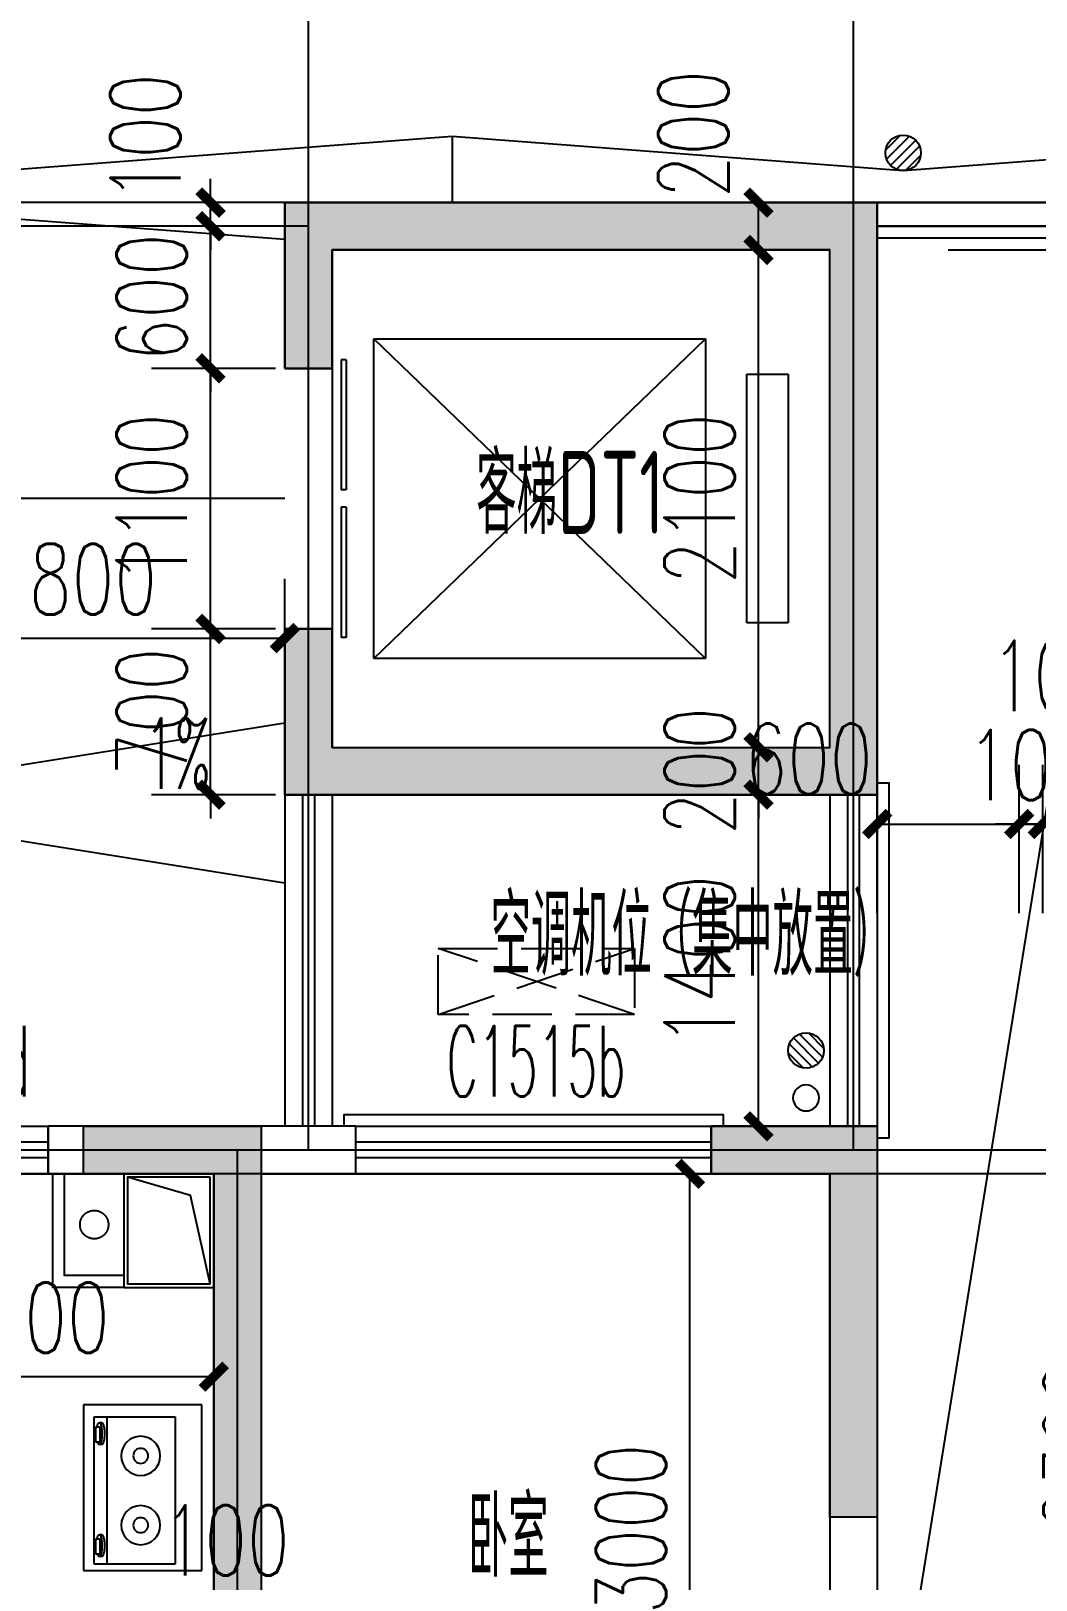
# Model space of a CAD drawing. Extents: x -59851 to 653804, y -249523 to 437614.
# Drawn here: x -21186 to -16943, y 15990 to 22530 of the extents above; entities that cross this region are included whole.
import ezdxf

# ---------------------------------------------------------------- set-up
doc = ezdxf.new("R2010")
doc.units = 0
doc.header["$LTSCALE"] = 1000
doc.header["$MEASUREMENT"] = 0
for name, pattern in [('CONTINOUS', [0]), ('DASH', [0.35, 0.25, -0.1]), ('PS', [3200, 1500, -200, 1500])]:
    doc.linetypes.add(name, pattern=pattern)
for name, color, linetype in [('_S-空调立管', 7, 'Continuous'), ('A-EVTR', 5, 'Continuous'), ('A-Lvtry（卫生间）', 5, 'Continuous'), ('A-Lvtry（厨房）', 5, 'CONTINOUS'), ('A-洞口', 105, 'Continuous'), ('A-烟气道', 105, 'Continuous'), ('A-空调室外机', 5, 'DASH'), ('A-第三道尺寸线', 105, 'Continuous'), ('A-线脚看线', 9, 'Continuous'), ('AE-FLOR', 151, 'Continuous'), ('DIM_SYMB', 3, 'Continuous'), ('DOTE', 16, 'Continuous'), ('NL', 5, 'Continuous'), ('PS', 6, 'PS'), ('PUB_HATCH', 8, 'Continuous'), ('PUB_TEXT', 7, 'Continuous'), ('WALL', 2, 'Continuous'), ('WINDOW', 4, 'Continuous'), ('WINDOW_TEXT', 7, 'Continuous'), ('ys', 154, 'Continuous'), ('剪力墙', 6, 'Continuous'), ('栏杆', 142, 'Continuous')]:
    doc.layers.add(name, color=color, linetype=linetype)
doc.layers.add('A-area(算全面积)', color=21, linetype='Continuous', plot=False)
doc.layers.add('A-area(算半面积)', color=23, linetype='Continuous', plot=False)
doc.styles.add('_TCH_DIM', font='SIMPLEX.shx', dxfattribs={"width": 0.7, "bigfont": 'GBCBIG.shx'})
doc.styles.add('_TCH_DIM_T3', font='SIMPLEX.shx', dxfattribs={"width": 0.705882, "bigfont": 'GBCBIG.shx'})
doc.styles.add('_TCH_WINDOW', font='SIMPLEX.shx', dxfattribs={"width": 0.7, "height": 3.5, "bigfont": 'GBCBIG.shx'})
doc.styles.get("Standard").update_dxf_attribs({"font": 'gbenor.shx', "width": 0.7, "bigfont": 'gbcbig.shx'})
doc.dimstyles.new('_TCH_ARCH&&100', dxfattribs={"dimtxt": 297.5, "dimasz": 100, "dimexe": 250, "dimexo": 300, "dimgap": 100, "dimtad": 1, "dimdec": 0, "dimzin": 0, "dimdsep": 46, "dimtxsty": '_TCH_DIM_T3', "dimblk": 'ARCHTICK', "dimcen": 0.09, "dimclrt": 7, "dimazin": 2, "dimtfac": 1, "dimtdec": 0, "dimtix": 1, "dimtmove": 2, "dimatfit": 3, "dimfxl": 0, "dimtolj": 1, "dimtzin": 0, "dimarcsym": 0})

# ---------------------------------------------------------------- blocks, each defined once
blk = doc.blocks.new('jgjlq030328')
at = {"layer": 'PUB_HATCH'}
for points in [[(-266435, 20211.9), (-266435, 20911.9), (-263935, 20911.9), (-263935, 18411.9), (-266435, 18411.9), (-266435, 19111.9), (-266235, 19111.9), (-266235, 18611.9), (-264135, 18611.9), (-264135, 20711.9), (-266235, 20711.9), (-266235, 20211.9)], [(-267135, 13911.9), (-266735, 13911.9), (-266735, 16811.9), (-267285, 16811.9), (-267285, 17011.9), (-266535, 17011.9), (-266535, 13711.9), (-266735, 13711.9), (-267135, 13711.9)], [(-264635, 17011.9), (-263935, 17011.9), (-263935, 15361.9), (-264135, 15361.9), (-264135, 16811.9), (-264635, 16811.9)]]:
    blk.add_hatch(color=256, dxfattribs=at).paths.add_polyline_path(points)
at = {"layer": '剪力墙'}
for points in [[(-266435, 20211.9), (-266435, 20911.9), (-263935, 20911.9), (-263935, 18411.9), (-266435, 18411.9), (-266435, 19111.9), (-266235, 19111.9), (-266235, 18611.9), (-264135, 18611.9), (-264135, 20711.9), (-266235, 20711.9), (-266235, 20211.9)], [(-267135, 13911.9), (-266735, 13911.9), (-266735, 16811.9), (-267285, 16811.9), (-267285, 17011.9), (-266535, 17011.9), (-266535, 13711.9), (-266735, 13711.9), (-267135, 13711.9)], [(-264635, 17011.9), (-263935, 17011.9), (-263935, 15361.9), (-264135, 15361.9), (-264135, 16811.9), (-264635, 16811.9)]]:
    blk.add_lwpolyline(points, close=True, dxfattribs=at)
blk = doc.blocks.new('zhouxianssceng0329')
at = {"layer": 'DOTE'}
for p, q in [((-20013.7, 143398.2), (-20013.7, 156469.4)), ((-17713.7, 143398.2), (-17713.7, 156469.4)), ((5501.3, 147398.2), (-22013.7, 147398.2)), ((-20013.7, 147298.2), (-44988.6, 147298.2)), ((-3313.7, 143398.2), (-44988.6, 143398.2)), ((-20313.7, 132089.9), (-20313.7, 143398.2)), ((5501.3, 143298.2), (-44988.6, 143298.2))]:
    blk.add_line(p, q, dxfattribs=at)
blk = doc.blocks.new('ssxianjiao0329')
at = {"layer": 'A-线脚看线'}
for points in [[(-10063.7, 143498.2), (-10063.7, 143548.2), (-5563.7, 143548.2), (-5563.7, 147248.2), (-17613.7, 147248.2)], [(-17613.7, 144948.2), (-17563.7, 144948.2), (-17563.7, 143448.2), (-17613.7, 143448.2)], [(-19863.7, 143498.2), (-19863.7, 143548.2), (-18263.7, 143548.2), (-18263.7, 143498.2)]]:
    blk.add_lwpolyline(points, dxfattribs=at)
blk = doc.blocks.new('$DORLIB2D$00000127')
at = {"color": 0}
for points in [[(-0.5333, 0.7949), (-0.5333, 0.6904)], [(-0.0333, 0.7949), (-0.5333, 0.7949)], [(-0.0333, 0.7949), (-0.0333, 0.6904)], [(0.5333, 0.7949), (0.0333, 0.7949)], [(0.0333, 0.7949), (0.0333, 0.6904)], [(0.5333, 0.7949), (0.5333, 0.6904)], [(-0.0333, 0.6904), (-0.5333, 0.6904)], [(0.5333, 0.6904), (0.0333, 0.6904)], [(0.5, 0.5), (-0.5, 0.5)]]:
    blk.add_lwpolyline(points, dxfattribs=at)
blk = doc.blocks.new('hhhhxintongqutong0329')
at = {"layer": 'A-area(算全面积)'}
blk.add_lwpolyline([(-17613.7, 20582.6), (-17613.7, 13682.6), (-16213.7, 13682.6), (-16213.5, 16982.6), (-15613.7, 16982.6), (-15613.7, 16782.6), (-5513.7, 16782.6), (-5513.7, 20582.6)], close=True, dxfattribs=at)
at = {"layer": 'A-EVTR'}
for p, q in [((-19738.7, 18757.6), (-19738.7, 20107.6)), ((-19738.7, 20107.6), (-18338.7, 20107.6)), ((-18338.7, 18757.6), (-19738.7, 20107.6)), ((-19738.7, 18757.6), (-18338.7, 20107.6)), ((-18338.7, 20107.6), (-18338.7, 18757.6)), ((-18163.7, 18907.6), (-18163.7, 19957.6)), ((-18163.7, 19957.6), (-17988.7, 19957.6)), ((-17988.7, 19957.6), (-17988.7, 18907.6)), ((-17988.7, 18907.6), (-18163.7, 18907.6)), ((-18338.7, 18757.6), (-19738.7, 18757.6))]:
    blk.add_line(p, q, dxfattribs=at)
at = {"layer": 'AE-FLOR'}
for points in [[(-17613.7, 20682.6), (-5413.7, 20682.6), (-5413.7, 16582.6), (-10013.7, 16582.6)], [(-17613.7, 20582.6), (-5513.7, 20582.6), (-5513.7, 16782.6), (-10013.7, 16782.6)], [(-20113.7, 18182.6), (-20113.7, 16782.6)], [(-19913.7, 18182.6), (-19913.7, 16782.6)], [(-17813.7, 18182.6), (-17813.7, 16782.6)], [(-17613.7, 18182.6), (-17613.7, 16782.6)]]:
    blk.add_lwpolyline(points, dxfattribs=at)
at = {"layer": 'WALL'}
for p, q in [((-20113.7, 20682.6), (-17613.7, 20682.6)), ((-20113.7, 20682.6), (-20113.7, 19982.6)), ((-17613.7, 18182.6), (-17613.7, 20682.6)), ((-19913.7, 20482.6), (-17813.7, 20482.6)), ((-19913.7, 19982.6), (-19913.7, 20482.6)), ((-17813.7, 18382.6), (-17813.7, 20482.6)), ((-20113.7, 19982.6), (-19913.7, 19982.6)), ((-19913.7, 18882.6), (-20113.7, 18882.6)), ((-20113.7, 18882.6), (-20113.7, 18182.6)), ((-19913.7, 18382.6), (-19913.7, 18882.6)), ((-19913.7, 18382.6), (-17813.7, 18382.6)), ((-20113.7, 18182.6), (-17613.7, 18182.6))]:
    blk.add_line(p, q, dxfattribs=at)
at = {"layer": '栏杆'}
for points in [[(-20038.7, 18182.6), (-20038.7, 16782.6)], [(-19988.7, 18182.6), (-19988.7, 16782.6)], [(-17738.7, 18182.6), (-17738.7, 16782.6)], [(-17688.7, 18182.6), (-17688.7, 16782.6)]]:
    blk.add_lwpolyline(points, dxfattribs=at)
at = {"layer": 'WINDOW', "xscale": -1100, "yscale": 200, "zscale": 1100, "rotation": 270}
blk.add_blockref('$DORLIB2D$00000127', (-20013.7, 19432.6), dxfattribs=at)
at = {"layer": 'PUB_TEXT', "width": 0.7}
for s, height, p in [('客梯', 337.59, (-19305.8, 19283.9)), ('DT1', 350, (-18961.7, 19283.9)), ('空调机位（集中放置）', 337.59, (-19245.3, 17418.6))]:
    blk.add_text(s, height=height, dxfattribs=at).set_placement(p)
blk = doc.blocks.new('_LV13')
at = {"color": 0}
for p, q in [((-0.071, 0.495), (-0.495, 0.071)), ((0.183, 0.465), (-0.465, -0.183)), ((0.354, 0.354), (-0.354, -0.354)), ((0.465, 0.183), (-0.183, -0.465)), ((0.495, -0.071), (0.071, -0.495))]:
    blk.add_line(p, q, dxfattribs=at)
blk.add_circle((0, 0), 0.5)
blk = doc.blocks.new('jfdsjajkjkjkjkh')
at = {"layer": '_S-空调立管'}
blk.add_lwpolyline([(-17913.7, 146763.3, 1), (-17913.7, 146653.3, 1)], format="xyb", close=True, dxfattribs=at)
at = {"layer": 'NL', "ltscale": 0.5, "extrusion": (0, 0, -1), "xscale": -150, "yscale": 150, "zscale": -150, "rotation": 270}
blk.add_blockref('_LV13', (17913.7, 146908.3), dxfattribs=at)
blk = doc.blocks.new('zt1')
at = {"layer": 'A-Lvtry（卫生间）', "linetype": 'Continuous'}
for p, q in [((-700, 0), (0, 0)), ((-700, -500), (-700, 0)), ((0, 0), (0, -500)), ((0, -500), (-700, -500))]:
    blk.add_line(p, q, dxfattribs=at)
at = {"layer": 'A-Lvtry（卫生间）'}
for p, q in [((-673.5, -113.1), (-673.5, -455.5)), ((-50.7, -113.1), (-673.5, -113.1)), ((-50.7, -455.5), (-50.7, -113.1)), ((-673.5, -399.8), (-50.7, -399.8)), ((-673.5, -455.5), (-50.7, -455.5)), ((-640.9, -422.1), (-640.8, -433.8)), ((-565.7, -431.5), (-630.4, -431.5)), ((-630.4, -431.5), (-630.4, -448.2)), ((-630.4, -448.2), (-565.7, -448.2)), ((-565.7, -448.2), (-565.7, -431.5)), ((-549.1, -423.2), (-549.1, -433.7)), ((-167.9, -422.1), (-167.8, -433.8)), ((-157.4, -431.5), (-157.4, -448.2)), ((-92.7, -431.5), (-157.4, -431.5)), ((-157.4, -448.2), (-92.7, -448.2)), ((-92.7, -448.2), (-92.7, -431.5)), ((-76.1, -423.2), (-76.1, -433.7))]:
    blk.add_line(p, q, dxfattribs=at)
for points in [[(-549.1, -423.2, 0.259034), (-551, -419.8, 0.076276), (-562.5, -414.9, 0.036515), (-576.1, -412.4, 0.026615), (-594.9, -411.4, 0.026615), (-613.8, -412.4, 0.036515), (-627.3, -414.9, 0.076276), (-638.9, -419.8, 0.259034), (-640.8, -423.2, 0.078462), (-640.6, -424.5, 0.056762)], [(-549.1, -433.7, 0.259034), (-551, -430.3, 0.076276), (-562.5, -425.4, 0.036515), (-576.1, -422.9, 0.026615), (-594.9, -421.9, 0.026615), (-613.8, -422.9, 0.036515), (-627.3, -425.4, 0.076276), (-638.9, -430.3, 0.259034), (-640.8, -433.7, 0.259034), (-638.9, -437.2, 0.056762), (-630.4, -441.2, 0.036515)], [(-565.7, -442.9, 0.008736), (-562.5, -442.1, 0.076276), (-551, -437.2, 0.259034), (-549.1, -433.7, 0.259034)], [(-76.1, -423.2, 0.259034), (-78, -419.8, 0.076276), (-89.5, -414.9, 0.036515), (-103.1, -412.4, 0.026615), (-121.9, -411.4, 0.026615), (-140.8, -412.4, 0.036515), (-154.3, -414.9, 0.076276), (-165.9, -419.8, 0.259034), (-167.8, -423.2, 0.078462), (-167.6, -424.5, 0.056762)], [(-76.1, -433.7, 0.259034), (-78, -430.3, 0.076276), (-89.5, -425.4, 0.036515), (-103.1, -422.9, 0.026615), (-121.9, -421.9, 0.026615), (-140.8, -422.9, 0.036515), (-154.3, -425.4, 0.076276), (-165.9, -430.3, 0.259034), (-167.8, -433.7, 0.259034), (-165.9, -437.2, 0.056762), (-157.4, -441.2, 0.036515)], [(-92.7, -442.9, 0.008736), (-89.5, -442.1, 0.076276), (-78, -437.2, 0.259034), (-76.1, -433.7, 0.259034)]]:
    blk.add_lwpolyline(points, format="xyb", dxfattribs=at)
at = {"layer": 'A-Lvtry（卫生间）', "linetype": 'Continuous'}
for centre, radius in [((-508.4, -258.5), 82.5), ((-215.8, -258.5), 82.5), ((-508.4, -258.5), 31.6), ((-215.8, -258.5), 31.6)]:
    blk.add_circle(centre, radius, dxfattribs=at)
at = {"layer": 'A-Lvtry（卫生间）', "width": 0.8, "flags": 9}
for tag in ['YSIZE', 'XSIZE']:
    blk.add_attdef(tag, (-350, 0), '', height=0.5, dxfattribs=at)
blk = doc.blocks.new('ktswaj')
at = {"linetype": 'DASH'}
blk.add_lwpolyline([(15990.1, 179082.6), (15990.1, 178253.3), (16268.4, 178253.3), (16268.4, 179082.6)], close=True, dxfattribs=at)
for points in [[(15990.1, 179082.6), (16268.4, 178253.3)], [(15990.1, 178253.3), (16268.4, 179082.6)]]:
    blk.add_lwpolyline(points, dxfattribs=at)
blk = doc.blocks.new('_ArchTick')
at = {"color": 0, "linetype": 'ByBlock', "const_width": 0.4}
blk.add_lwpolyline([(-0.5, -0.5), (0.5, 0.5)], dxfattribs=at)
blk = doc.blocks.new('*D907')
at = {"layer": 'A-第三道尺寸线', "color": 0, "lineweight": -2, "transparency": 16777216}
for p, q in [((-22013.7, 16674.7), (-22013.7, 17099)), ((-20413.7, 16674.7), (-20413.7, 17099)), ((-22013.7, 16849), (-20413.7, 16849))]:
    blk.add_line(p, q, dxfattribs=at)
at = {"layer": 'Defpoints', "color": 0, "transparency": 16777216}
for p in [(-20413.7, 16849), (-22013.7, 16374.7), (-20413.7, 16374.7)]:
    blk.add_point(p, dxfattribs=at)
at = {"layer": 'A-第三道尺寸线', "color": 0, "lineweight": -2, "transparency": 16777216, "xscale": 100, "yscale": 100, "zscale": 100, "rotation": 180}
blk.add_blockref('_ArchTick', (-22013.7, 16849), dxfattribs=at)
at = {"layer": 'A-第三道尺寸线', "color": 0, "lineweight": -2, "transparency": 16777216, "xscale": 100, "yscale": 100, "zscale": 100}
blk.add_blockref('_ArchTick', (-20413.7, 16849), dxfattribs=at)
at = {"layer": 'A-第三道尺寸线', "color": 7, "transparency": 16777216, "insert": (-21213.7, 17097.8), "char_height": 297.5, "attachment_point": 5, "style": '_TCH_DIM_T3'}
blk.add_mtext('\\A1;1600', dxfattribs=at)
blk = doc.blocks.new('*D911')
at = {"layer": 'A-第三道尺寸线', "color": 0, "lineweight": -2, "transparency": 16777216}
for p, q in [((-20413.7, 15188.2), (-20413.7, 15782.5)), ((-20313.7, 15188.2), (-20313.7, 15782.5)), ((-20413.7, 15532.5), (-20513.7, 15532.5)), ((-20413.7, 15532.5), (-20313.7, 15532.5)), ((-20313.7, 15532.5), (-20213.7, 15532.5))]:
    blk.add_line(p, q, dxfattribs=at)
at = {"layer": 'Defpoints', "color": 0, "transparency": 16777216}
for p in [(-20313.7, 15532.5), (-20413.7, 14888.2), (-20313.7, 14888.2)]:
    blk.add_point(p, dxfattribs=at)
at = {"layer": 'A-第三道尺寸线', "color": 0, "lineweight": -2, "transparency": 16777216, "xscale": 100, "yscale": 100, "zscale": 100}
blk.add_blockref('_ArchTick', (-20413.7, 15532.5), dxfattribs=at)
at = {"layer": 'A-第三道尺寸线', "color": 0, "lineweight": -2, "transparency": 16777216, "xscale": 100, "yscale": 100, "zscale": 100, "rotation": 180}
blk.add_blockref('_ArchTick', (-20313.7, 15532.5), dxfattribs=at)
at = {"layer": 'A-第三道尺寸线', "color": 7, "transparency": 16777216, "insert": (-20363.7, 16157.5), "char_height": 297.5, "attachment_point": 5, "style": '_TCH_DIM_T3'}
blk.add_mtext('\\A1;100', dxfattribs=at)
blk = doc.blocks.new('*D913')
at = {"layer": 'A-第三道尺寸线', "color": 0, "lineweight": -2, "transparency": 16777216}
for p, q in [((-18113.7, 17705.7), (-18653.5, 17705.7)), ((-18403.5, 14705.7), (-18403.5, 17705.7)), ((-18113.7, 14705.7), (-18653.5, 14705.7))]:
    blk.add_line(p, q, dxfattribs=at)
at = {"layer": 'Defpoints', "color": 0, "transparency": 16777216}
for p in [(-18403.5, 17705.7), (-17813.7, 17705.7), (-17813.7, 14705.7)]:
    blk.add_point(p, dxfattribs=at)
at = {"layer": 'A-第三道尺寸线', "color": 0, "lineweight": -2, "transparency": 16777216, "xscale": 100, "yscale": 100, "zscale": 100}
for p, rotation in [((-18403.5, 17705.7), 90), ((-18403.5, 14705.7), 270)]:
    blk.add_blockref('_ArchTick', p, dxfattribs=dict(at, rotation=rotation))
at = {"layer": 'A-第三道尺寸线', "color": 7, "transparency": 16777216, "insert": (-18652.3, 16205.7), "char_height": 297.5, "attachment_point": 5, "rotation": 90, "style": '_TCH_DIM_T3'}
blk.add_mtext('\\A1;3000', dxfattribs=at)
blk = doc.blocks.new('*D1705')
at = {"layer": 'A-第三道尺寸线', "color": 0, "lineweight": -2, "transparency": 16777216}
for p, q in [((-16781.5, 17705.7), (-16262.9, 17705.7)), ((-16512.9, 15405.7), (-16512.9, 17705.7)), ((-16781.5, 15405.7), (-16262.9, 15405.7))]:
    blk.add_line(p, q, dxfattribs=at)
at = {"layer": 'Defpoints', "color": 0, "transparency": 16777216}
for p in [(-17081.5, 17705.7), (-16512.9, 17705.7), (-17081.5, 15405.7)]:
    blk.add_point(p, dxfattribs=at)
at = {"layer": 'A-第三道尺寸线', "color": 0, "lineweight": -2, "transparency": 16777216, "xscale": 100, "yscale": 100, "zscale": 100}
for p, rotation in [((-16512.9, 17705.7), 90), ((-16512.9, 15405.7), 270)]:
    blk.add_blockref('_ArchTick', p, dxfattribs=dict(at, rotation=rotation))
at = {"layer": 'A-第三道尺寸线', "color": 7, "transparency": 16777216, "insert": (-16761.7, 16555.7), "char_height": 297.5, "attachment_point": 5, "rotation": 90, "style": '_TCH_DIM_T3'}
blk.add_mtext('\\A1;2300', dxfattribs=at)
blk = doc.blocks.new('*D1926')
at = {"layer": 'A-第三道尺寸线', "color": 0, "lineweight": -2, "transparency": 16777216}
for p, q in [((-18791.2, 21805.7), (-17864.3, 21805.7)), ((-18114.3, 21605.7), (-18114.3, 21805.7)), ((-18791.2, 21605.7), (-17864.3, 21605.7))]:
    blk.add_line(p, q, dxfattribs=at)
at = {"layer": 'Defpoints', "color": 0, "transparency": 16777216}
for p in [(-19091.2, 21805.7), (-18114.3, 21805.7), (-19091.2, 21605.7)]:
    blk.add_point(p, dxfattribs=at)
at = {"layer": 'A-第三道尺寸线', "color": 0, "lineweight": -2, "transparency": 16777216, "xscale": 100, "yscale": 100, "zscale": 100}
for p, rotation in [((-18114.3, 21805.7), 90), ((-18114.3, 21605.7), 270)]:
    blk.add_blockref('_ArchTick', p, dxfattribs=dict(at, rotation=rotation))
at = {"layer": 'A-第三道尺寸线', "color": 7, "transparency": 16777216, "insert": (-18389.3, 22094.7), "char_height": 297.5, "attachment_point": 5, "rotation": 90, "style": '_TCH_DIM_T3'}
blk.add_mtext('\\A1;200', dxfattribs=at)
blk = doc.blocks.new('*D1927')
at = {"layer": 'A-第三道尺寸线', "color": 0, "lineweight": -2, "transparency": 16777216}
for p, q in [((-18791.2, 21605.7), (-17864.3, 21605.7)), ((-18114.3, 19505.7), (-18114.3, 21605.7)), ((-18791.2, 19505.7), (-17864.3, 19505.7))]:
    blk.add_line(p, q, dxfattribs=at)
at = {"layer": 'Defpoints', "color": 0, "transparency": 16777216}
for p in [(-19091.2, 21605.7), (-18114.3, 21605.7), (-19091.2, 19505.7)]:
    blk.add_point(p, dxfattribs=at)
at = {"layer": 'A-第三道尺寸线', "color": 0, "lineweight": -2, "transparency": 16777216, "xscale": 100, "yscale": 100, "zscale": 100}
for p, rotation in [((-18114.3, 21605.7), 90), ((-18114.3, 19505.7), 270)]:
    blk.add_blockref('_ArchTick', p, dxfattribs=dict(at, rotation=rotation))
at = {"layer": 'A-第三道尺寸线', "color": 7, "transparency": 16777216, "insert": (-18363, 20555.7), "char_height": 297.5, "attachment_point": 5, "rotation": 90, "style": '_TCH_DIM_T3'}
blk.add_mtext('\\A1;2100', dxfattribs=at)
blk = doc.blocks.new('*D1928')
at = {"layer": 'A-第三道尺寸线', "color": 0, "lineweight": -2, "transparency": 16777216}
for p, q in [((-18114.3, 19505.7), (-18114.3, 19605.7)), ((-18791.2, 19505.7), (-17864.3, 19505.7)), ((-18114.3, 19305.7), (-18114.3, 19505.7)), ((-18791.2, 19305.7), (-17864.3, 19305.7)), ((-18114.3, 19305.7), (-18114.3, 19205.7))]:
    blk.add_line(p, q, dxfattribs=at)
at = {"layer": 'Defpoints', "color": 0, "transparency": 16777216}
for p in [(-19091.2, 19505.7), (-18114.3, 19505.7), (-19091.2, 19305.7)]:
    blk.add_point(p, dxfattribs=at)
at = {"layer": 'A-第三道尺寸线', "color": 0, "lineweight": -2, "transparency": 16777216, "xscale": 100, "yscale": 100, "zscale": 100}
for p, rotation in [((-18114.3, 19505.7), 270), ((-18114.3, 19305.7), 90)]:
    blk.add_blockref('_ArchTick', p, dxfattribs=dict(at, rotation=rotation))
at = {"layer": 'A-第三道尺寸线', "color": 7, "transparency": 16777216, "insert": (-18363, 19405.7), "char_height": 297.5, "attachment_point": 5, "rotation": 90, "style": '_TCH_DIM_T3'}
blk.add_mtext('\\A1;200', dxfattribs=at)
blk = doc.blocks.new('*D1929')
at = {"layer": 'A-第三道尺寸线', "color": 0, "lineweight": -2, "transparency": 16777216}
for p, q in [((-18791.2, 19305.7), (-17864.3, 19305.7)), ((-18114.3, 17905.7), (-18114.3, 19305.7)), ((-18791.2, 17905.7), (-17864.3, 17905.7))]:
    blk.add_line(p, q, dxfattribs=at)
at = {"layer": 'Defpoints', "color": 0, "transparency": 16777216}
for p in [(-19091.2, 19305.7), (-18114.3, 19305.7), (-19091.2, 17905.7)]:
    blk.add_point(p, dxfattribs=at)
at = {"layer": 'A-第三道尺寸线', "color": 0, "lineweight": -2, "transparency": 16777216, "xscale": 100, "yscale": 100, "zscale": 100}
for p, rotation in [((-18114.3, 19305.7), 90), ((-18114.3, 17905.7), 270)]:
    blk.add_blockref('_ArchTick', p, dxfattribs=dict(at, rotation=rotation))
at = {"layer": 'A-第三道尺寸线', "color": 7, "transparency": 16777216, "insert": (-18363, 18605.7), "char_height": 297.5, "attachment_point": 5, "rotation": 90, "style": '_TCH_DIM_T3'}
blk.add_mtext('\\A1;1400', dxfattribs=at)
blk = doc.blocks.new('*D1941')
at = {"layer": 'A-第三道尺寸线', "color": 0, "lineweight": -2, "transparency": 16777216}
for p, q in [((-17613.7, 18805.7), (-17613.7, 19432)), ((-17013.7, 18805.7), (-17013.7, 19432)), ((-17613.7, 19182), (-17013.7, 19182))]:
    blk.add_line(p, q, dxfattribs=at)
at = {"layer": 'Defpoints', "color": 0, "transparency": 16777216}
for p in [(-17013.7, 19182), (-17613.7, 18505.7), (-17013.7, 18505.7)]:
    blk.add_point(p, dxfattribs=at)
at = {"layer": 'A-第三道尺寸线', "color": 0, "lineweight": -2, "transparency": 16777216, "xscale": 100, "yscale": 100, "zscale": 100, "rotation": 180}
blk.add_blockref('_ArchTick', (-17613.7, 19182), dxfattribs=at)
at = {"layer": 'A-第三道尺寸线', "color": 0, "lineweight": -2, "transparency": 16777216, "xscale": 100, "yscale": 100, "zscale": 100}
blk.add_blockref('_ArchTick', (-17013.7, 19182), dxfattribs=at)
at = {"layer": 'A-第三道尺寸线', "color": 7, "transparency": 16777216, "insert": (-17902.7, 19457), "char_height": 297.5, "attachment_point": 5, "style": '_TCH_DIM_T3'}
blk.add_mtext('\\A1;600', dxfattribs=at)
blk = doc.blocks.new('*D1942')
at = {"layer": 'A-第三道尺寸线', "color": 0, "lineweight": -2, "transparency": 16777216}
for p, q in [((-17013.7, 18805.7), (-17013.7, 19432)), ((-16913.7, 18805.7), (-16913.7, 19432)), ((-17013.7, 19182), (-17113.7, 19182)), ((-17013.7, 19182), (-16913.7, 19182)), ((-16913.7, 19182), (-16813.7, 19182))]:
    blk.add_line(p, q, dxfattribs=at)
at = {"layer": 'Defpoints', "color": 0, "transparency": 16777216}
for p in [(-16913.7, 19182), (-17013.7, 18505.7), (-16913.7, 18505.7)]:
    blk.add_point(p, dxfattribs=at)
at = {"layer": 'A-第三道尺寸线', "color": 0, "lineweight": -2, "transparency": 16777216, "xscale": 100, "yscale": 100, "zscale": 100}
blk.add_blockref('_ArchTick', (-17013.7, 19182), dxfattribs=at)
at = {"layer": 'A-第三道尺寸线', "color": 0, "lineweight": -2, "transparency": 16777216, "xscale": 100, "yscale": 100, "zscale": 100, "rotation": 180}
blk.add_blockref('_ArchTick', (-16913.7, 19182), dxfattribs=at)
at = {"layer": 'A-第三道尺寸线', "color": 7, "transparency": 16777216, "insert": (-16963.7, 19430.8), "char_height": 297.5, "attachment_point": 5, "style": '_TCH_DIM_T3'}
blk.add_mtext('\\A1;100', dxfattribs=at)
blk = doc.blocks.new('*D1943')
at = {"layer": 'A-第三道尺寸线', "color": 0, "lineweight": -2, "transparency": 16777216}
for p, q in [((-16913.7, 18805.7), (-16913.7, 19432)), ((-16813.7, 18805.7), (-16813.7, 19432)), ((-16913.7, 19182), (-17013.7, 19182)), ((-16913.7, 19182), (-16813.7, 19182)), ((-16813.7, 19182), (-16713.7, 19182))]:
    blk.add_line(p, q, dxfattribs=at)
at = {"layer": 'Defpoints', "color": 0, "transparency": 16777216}
for p in [(-16813.7, 19182), (-16913.7, 18505.7), (-16813.7, 18505.7)]:
    blk.add_point(p, dxfattribs=at)
at = {"layer": 'A-第三道尺寸线', "color": 0, "lineweight": -2, "transparency": 16777216, "xscale": 100, "yscale": 100, "zscale": 100}
blk.add_blockref('_ArchTick', (-16913.7, 19182), dxfattribs=at)
at = {"layer": 'A-第三道尺寸线', "color": 0, "lineweight": -2, "transparency": 16777216, "xscale": 100, "yscale": 100, "zscale": 100, "rotation": 180}
blk.add_blockref('_ArchTick', (-16813.7, 19182), dxfattribs=at)
at = {"layer": 'A-第三道尺寸线', "color": 7, "transparency": 16777216, "insert": (-16863.7, 19807), "char_height": 297.5, "attachment_point": 5, "style": '_TCH_DIM_T3'}
blk.add_mtext('\\A1;100', dxfattribs=at)
blk = doc.blocks.new('*D1959')
at = {"layer": 'A-第三道尺寸线', "color": 0, "lineweight": -2, "transparency": 16777216}
for p, q in [((-20427.5, 21805.7), (-20427.5, 21905.7)), ((-20153.5, 21805.7), (-20677.5, 21805.7)), ((-20427.5, 21705.7), (-20427.5, 21805.7)), ((-20153.5, 21705.7), (-20677.5, 21705.7)), ((-20427.5, 21705.7), (-20427.5, 21605.7))]:
    blk.add_line(p, q, dxfattribs=at)
at = {"layer": 'Defpoints', "color": 0, "transparency": 16777216}
for p in [(-20427.5, 21805.7), (-19853.5, 21805.7), (-19853.5, 21705.7)]:
    blk.add_point(p, dxfattribs=at)
at = {"layer": 'A-第三道尺寸线', "color": 0, "lineweight": -2, "transparency": 16777216, "xscale": 100, "yscale": 100, "zscale": 100}
for p, rotation in [((-20427.5, 21805.7), 270), ((-20427.5, 21705.7), 90)]:
    blk.add_blockref('_ArchTick', p, dxfattribs=dict(at, rotation=rotation))
at = {"layer": 'A-第三道尺寸线', "color": 7, "transparency": 16777216, "insert": (-20702.5, 22080.7), "char_height": 297.5, "attachment_point": 5, "rotation": 90, "style": '_TCH_DIM_T3'}
blk.add_mtext('\\A1;100', dxfattribs=at)
blk = doc.blocks.new('*D1960')
at = {"layer": 'A-第三道尺寸线', "color": 0, "lineweight": -2, "transparency": 16777216}
for p, q in [((-20427.5, 21705.7), (-20427.5, 21805.7)), ((-20153.5, 21705.7), (-20677.5, 21705.7)), ((-20427.5, 21105.7), (-20427.5, 21705.7)), ((-20153.5, 21105.7), (-20677.5, 21105.7)), ((-20427.5, 21105.7), (-20427.5, 21005.7))]:
    blk.add_line(p, q, dxfattribs=at)
at = {"layer": 'Defpoints', "color": 0, "transparency": 16777216}
for p in [(-20427.5, 21705.7), (-19853.5, 21705.7), (-19853.5, 21105.7)]:
    blk.add_point(p, dxfattribs=at)
at = {"layer": 'A-第三道尺寸线', "color": 0, "lineweight": -2, "transparency": 16777216, "xscale": 100, "yscale": 100, "zscale": 100}
for p, rotation in [((-20427.5, 21705.7), 270), ((-20427.5, 21105.7), 90)]:
    blk.add_blockref('_ArchTick', p, dxfattribs=dict(at, rotation=rotation))
at = {"layer": 'A-第三道尺寸线', "color": 7, "transparency": 16777216, "insert": (-20676.3, 21405.7), "char_height": 297.5, "attachment_point": 5, "rotation": 90, "style": '_TCH_DIM_T3'}
blk.add_mtext('\\A1;600', dxfattribs=at)
blk = doc.blocks.new('*D1961')
at = {"layer": 'A-第三道尺寸线', "color": 0, "lineweight": -2, "transparency": 16777216}
for p, q in [((-20153.5, 21105.7), (-20677.5, 21105.7)), ((-20427.5, 20005.7), (-20427.5, 21105.7)), ((-20153.5, 20005.7), (-20677.5, 20005.7))]:
    blk.add_line(p, q, dxfattribs=at)
at = {"layer": 'Defpoints', "color": 0, "transparency": 16777216}
for p in [(-20427.5, 21105.7), (-19853.5, 21105.7), (-19853.5, 20005.7)]:
    blk.add_point(p, dxfattribs=at)
at = {"layer": 'A-第三道尺寸线', "color": 0, "lineweight": -2, "transparency": 16777216, "xscale": 100, "yscale": 100, "zscale": 100}
for p, rotation in [((-20427.5, 21105.7), 90), ((-20427.5, 20005.7), 270)]:
    blk.add_blockref('_ArchTick', p, dxfattribs=dict(at, rotation=rotation))
at = {"layer": 'A-第三道尺寸线', "color": 7, "transparency": 16777216, "insert": (-20676.3, 20555.7), "char_height": 297.5, "attachment_point": 5, "rotation": 90, "style": '_TCH_DIM_T3'}
blk.add_mtext('\\A1;1100', dxfattribs=at)
blk = doc.blocks.new('*D1962')
at = {"layer": 'A-第三道尺寸线', "color": 0, "lineweight": -2, "transparency": 16777216}
for p, q in [((-20427.5, 20005.7), (-20427.5, 20105.7)), ((-20153.5, 20005.7), (-20677.5, 20005.7)), ((-20427.5, 19305.7), (-20427.5, 20005.7)), ((-20153.5, 19305.7), (-20677.5, 19305.7)), ((-20427.5, 19305.7), (-20427.5, 19205.7))]:
    blk.add_line(p, q, dxfattribs=at)
at = {"layer": 'Defpoints', "color": 0, "transparency": 16777216}
for p in [(-20427.5, 20005.7), (-19853.5, 20005.7), (-19853.5, 19305.7)]:
    blk.add_point(p, dxfattribs=at)
at = {"layer": 'A-第三道尺寸线', "color": 0, "lineweight": -2, "transparency": 16777216, "xscale": 100, "yscale": 100, "zscale": 100}
for p, rotation in [((-20427.5, 20005.7), 270), ((-20427.5, 19305.7), 90)]:
    blk.add_blockref('_ArchTick', p, dxfattribs=dict(at, rotation=rotation))
at = {"layer": 'A-第三道尺寸线', "color": 7, "transparency": 16777216, "insert": (-20676.3, 19655.7), "char_height": 297.5, "attachment_point": 5, "rotation": 90, "style": '_TCH_DIM_T3'}
blk.add_mtext('\\A1;700', dxfattribs=at)
blk = doc.blocks.new('*D1993')
at = {"layer": 'A-第三道尺寸线', "color": 0, "lineweight": -2, "transparency": 16777216}
for p, q in [((-21913.7, 19603.6), (-21913.7, 20217)), ((-20113.7, 19603.6), (-20113.7, 20217)), ((-21913.7, 19967), (-20113.7, 19967))]:
    blk.add_line(p, q, dxfattribs=at)
at = {"layer": 'Defpoints', "color": 0, "transparency": 16777216}
for p in [(-20113.7, 19967), (-21913.7, 19303.6), (-20113.7, 19303.6)]:
    blk.add_point(p, dxfattribs=at)
at = {"layer": 'A-第三道尺寸线', "color": 0, "lineweight": -2, "transparency": 16777216, "xscale": 100, "yscale": 100, "zscale": 100, "rotation": 180}
blk.add_blockref('_ArchTick', (-21913.7, 19967), dxfattribs=at)
at = {"layer": 'A-第三道尺寸线', "color": 0, "lineweight": -2, "transparency": 16777216, "xscale": 100, "yscale": 100, "zscale": 100}
blk.add_blockref('_ArchTick', (-20113.7, 19967), dxfattribs=at)
at = {"layer": 'A-第三道尺寸线', "color": 7, "transparency": 16777216, "insert": (-21013.7, 20215.7), "char_height": 297.5, "attachment_point": 5, "style": '_TCH_DIM_T3'}
blk.add_mtext('\\A1;1800', dxfattribs=at)
blk = doc.blocks.new('*D1995')
at = {"layer": 'A-第三道尺寸线', "color": 0, "lineweight": -2, "transparency": 16777216}
for p, q in [((-17313.7, 23205.7), (-16214, 23205.7)), ((-16464, 21805.7), (-16464, 23205.7)), ((-17313.7, 21805.7), (-16214, 21805.7))]:
    blk.add_line(p, q, dxfattribs=at)
at = {"layer": 'Defpoints', "color": 0, "transparency": 16777216}
for p in [(-17613.7, 23205.7), (-16464, 23205.7), (-17613.7, 21805.7)]:
    blk.add_point(p, dxfattribs=at)
at = {"layer": 'A-第三道尺寸线', "color": 0, "lineweight": -2, "transparency": 16777216, "xscale": 100, "yscale": 100, "zscale": 100}
for p, rotation in [((-16464, 23205.7), 90), ((-16464, 21805.7), 270)]:
    blk.add_blockref('_ArchTick', p, dxfattribs=dict(at, rotation=rotation))
at = {"layer": 'A-第三道尺寸线', "color": 7, "transparency": 16777216, "insert": (-16712.7, 22505.7), "char_height": 297.5, "attachment_point": 5, "rotation": 90, "style": '_TCH_DIM_T3'}
blk.add_mtext('\\A1;1400', dxfattribs=at)
blk = doc.blocks.new('*D1996')
at = {"layer": 'A-第三道尺寸线', "color": 0, "lineweight": -2, "transparency": 16777216}
for p, q in [((-16464, 21805.7), (-16464, 21905.7)), ((-17313.7, 21805.7), (-16214, 21805.7)), ((-16464, 21705.7), (-16464, 21805.7)), ((-17313.7, 21705.7), (-16214, 21705.7)), ((-16464, 21705.7), (-16464, 21605.7))]:
    blk.add_line(p, q, dxfattribs=at)
at = {"layer": 'Defpoints', "color": 0, "transparency": 16777216}
for p in [(-17613.7, 21805.7), (-16464, 21805.7), (-17613.7, 21705.7)]:
    blk.add_point(p, dxfattribs=at)
at = {"layer": 'A-第三道尺寸线', "color": 0, "lineweight": -2, "transparency": 16777216, "xscale": 100, "yscale": 100, "zscale": 100}
for p, rotation in [((-16464, 21805.7), 270), ((-16464, 21705.7), 90)]:
    blk.add_blockref('_ArchTick', p, dxfattribs=dict(at, rotation=rotation))
at = {"layer": 'A-第三道尺寸线', "color": 7, "transparency": 16777216, "insert": (-16712.7, 21755.7), "char_height": 297.5, "attachment_point": 5, "rotation": 90, "style": '_TCH_DIM_T3'}
blk.add_mtext('\\A1;100', dxfattribs=at)
blk = doc.blocks.new('*D1997')
at = {"layer": 'A-第三道尺寸线', "color": 0, "lineweight": -2, "transparency": 16777216}
for p, q in [((-16464, 21705.7), (-16464, 21805.7)), ((-17313.7, 21705.7), (-16214, 21705.7)), ((-16464, 21605.7), (-16464, 21705.7)), ((-17313.7, 21605.7), (-16214, 21605.7)), ((-16464, 21605.7), (-16464, 21505.7))]:
    blk.add_line(p, q, dxfattribs=at)
at = {"layer": 'Defpoints', "color": 0, "transparency": 16777216}
for p in [(-17613.7, 21705.7), (-16464, 21705.7), (-17613.7, 21605.7)]:
    blk.add_point(p, dxfattribs=at)
at = {"layer": 'A-第三道尺寸线', "color": 0, "lineweight": -2, "transparency": 16777216, "xscale": 100, "yscale": 100, "zscale": 100}
for p, rotation in [((-16464, 21705.7), 270), ((-16464, 21605.7), 90)]:
    blk.add_blockref('_ArchTick', p, dxfattribs=dict(at, rotation=rotation))
at = {"layer": 'A-第三道尺寸线', "color": 7, "transparency": 16777216, "insert": (-16739, 21330.7), "char_height": 297.5, "attachment_point": 5, "rotation": 90, "style": '_TCH_DIM_T3'}
blk.add_mtext('\\A1;100', dxfattribs=at)
blk = doc.blocks.new('$TCHSYS$WIN2D')
for p, q in [((-0.5, 0.5), (0.5, 0.5)), ((-0.5, 0.5), (-0.5, -0.5)), ((0.5, 0.5), (0.5, -0.5)), ((0.5, 0.1667), (-0.5, 0.1667)), ((0.5, -0.1667), (-0.5, -0.1667)), ((-0.5, -0.5), (0.5, -0.5))]:
    blk.add_line(p, q)

msp = doc.modelspace()

# ---------------------------------------------------------------- linework, layer by layer
at = {"layer": 'A-洞口'}
msp.add_lwpolyline([(-17613.7, 14805.7), (-16663.3, 20701.7), (-5563.7, 21655.7)], dxfattribs=at)
at = {"layer": 'A-烟气道'}
for points in [[(-20413.7, 17705.7), (-20793.7, 17705.7), (-20793.7, 17225.7), (-20413.7, 17225.7)], [(-20428.7, 17690.7), (-20778.7, 17690.7), (-20778.7, 17240.7), (-20428.7, 17240.7)]]:
    msp.add_lwpolyline(points, close=True, dxfattribs=at)
msp.add_lwpolyline([(-20428.7, 17240.7), (-20511.6, 17613.6), (-20778.7, 17690.7)], dxfattribs=at)
at = {"layer": 'DIM_SYMB'}
for points in [[(-21113.2, 20739.7, 0, 0, 0), (-21113.2, 21234.6, 80, 0, 0), (-21113.2, 21534.6, 0, 0, 0)], [(-20297, 19225.8, 0, 0, 0), (-20791.9, 19225.8, 80, 0, 0), (-21091.9, 19225.8, 0, 0, 0)]]:
    msp.add_lwpolyline(points, format="xyseb", dxfattribs=at)
at = {"layer": 'PS', "ltscale": 0.5}
msp.add_circle((-20918.7, 17490.7), 60, dxfattribs=at)
at = {"layer": 'WALL'}
for p, q in [((-20313.7, 17905.7), (-21113.7, 17905.7)), ((-21113.7, 17905.7), (-21113.7, 17705.7)), ((-19813.7, 17905.7), (-20313.7, 17905.7)), ((-19813.7, 17705.7), (-19813.7, 17905.7)), ((-17613.7, 17905.7), (-18313.7, 17905.7)), ((-18313.7, 17905.7), (-18313.7, 17705.7)), ((-17613.7, 17905.7), (-17613.7, 14805.7)), ((-21113.7, 17705.7), (-20413.7, 17705.7)), ((-20413.7, 17705.7), (-20413.7, 14705.7)), ((-20213.7, 17705.7), (-20213.7, 14705.7)), ((-20213.7, 17705.7), (-19813.7, 17705.7)), ((-18313.7, 17705.7), (-17813.7, 17705.7)), ((-17813.7, 17705.7), (-17813.7, 14705.7))]:
    msp.add_line(p, q, dxfattribs=at)
for points in [[(-20793.7, 17225.7), (-21093.7, 17225.7), (-21093.7, 17705.7)], [(-20793.7, 17275.7), (-21043.7, 17275.7), (-21043.7, 17705.7)]]:
    msp.add_lwpolyline(points, dxfattribs=at)
at = {"layer": 'ys'}
for points in [[(-17503.7, 21940.7), (-11563.7, 22392.9), (-4113.7, 21825.8)], [(-22623.7, 21840.7), (-19406.9, 22085.6), (-17503.7, 21940.7)], [(-19406.9, 22085.6), (-19406.9, 21805.7)], [(-20113.7, 21649.6), (-21913.7, 21786.7)], [(-20113.7, 20555.7), (-21913.7, 20555.7)], [(-20113.7, 19608), (-21913.7, 19320.3)], [(-22223.7, 19270.7), (-20113.7, 18933.4)]]:
    msp.add_lwpolyline(points, dxfattribs=at)

# ---------------------------------------------------------------- block references
for name, p in [('zhouxianssceng0329', (0, -125592.5)), ('ssxianjiao0329', (0, -125592.5)), ('hhhhxintongqutong0329', (0, 1123.1))]:
    msp.add_blockref(name, p)
at = {"layer": 'A-area(算半面积)'}
msp.add_blockref('jfdsjajkjkjkjkh', (0, -128682.6), dxfattribs=at)
at = {"layer": 'A-Lvtry（厨房）', "extrusion": (-1.08889e-08, -3.92285e-11, -1), "zscale": -1.000000000000012, "rotation": 90.0000013340213}
msp.add_blockref('zt1', (20464, 16730.3, 0), dxfattribs=at)
at = {"layer": 'A-空调室外机', "extrusion": (0, 0, -1), "zscale": -1, "rotation": 90}
msp.add_blockref('ktswaj', (197719.9, 2388.2), dxfattribs=at)
at = {"layer": 'NL', "ltscale": 0.5, "extrusion": (0, 0, -1), "xscale": -150, "yscale": 150, "zscale": -150}
msp.add_blockref('_LV13', (17503.7, 22015.7), dxfattribs=at)
at = {"layer": 'WINDOW'}
ref = msp.add_blockref('$TCHSYS$WIN2D', (-21563.7, 17805.7), dxfattribs=dict(at, xscale=900, yscale=-200, zscale=900))
ref.add_attrib('A', 'C0915d', (-21945.2, 18032), dxfattribs={"layer": 'WINDOW_TEXT', "height": 297.5, "style": '_TCH_WINDOW', "width": 0.494118})
ref = msp.add_blockref('$TCHSYS$WIN2D', (-19063.7, 17805.7), dxfattribs=dict(at, xscale=1500, yscale=-200, zscale=1500))
ref.add_attrib('A', 'C1515b', (-19431.2, 18032), dxfattribs={"layer": 'WINDOW_TEXT', "height": 297.5, "style": '_TCH_WINDOW', "width": 0.494118})
at = {"layer": '剪力墙'}
msp.add_blockref('jgjlq030328', (246321.3, 893.8, 0), dxfattribs=at)

# ---------------------------------------------------------------- texts
at = {"layer": 'PUB_TEXT', "style": '_TCH_DIM', "width": 0.494118}
msp.add_text('1%', height=297.5, dxfattribs=at).set_placement((-20704.7, 19330.8))
at = {"layer": 'PUB_TEXT', "width": 0.7}
msp.add_text('卧室', height=337.59, dxfattribs=at).set_placement((-19341, 16001.8))

# ---------------------------------------------------------------- dimensions: what is measured, and where the dimension line sits
at = {"layer": 'A-第三道尺寸线'}
for p1, p2, distance, picture, middle in [((-17613.7, 21805.7), (-17613.7, 23205.7), -1149.8, '*D1995', (-16712.7, 22505.7)), ((-17613.7, 21705.7), (-17613.7, 21805.7), -1149.8, '*D1996', (-16712.7, 21755.7)), ((-19853.5, 21105.7), (-19853.5, 21705.7), 574, '*D1960', (-20676.3, 21405.7)), ((-19091.2, 19505.7), (-19091.2, 21605.7), -976.9, '*D1927', (-18363, 20555.7)), ((-19853.5, 20005.7), (-19853.5, 21105.7), 574, '*D1961', (-20676.3, 20555.7)), ((-21913.7, 19303.6), (-20113.7, 19303.6), 663.4, '*D1993', (-21013.7, 20215.7)), ((-19853.5, 19305.7), (-19853.5, 20005.7), 574, '*D1962', (-20676.3, 19655.7)), ((-19091.2, 19305.7), (-19091.2, 19505.7), -976.9, '*D1928', (-18363, 19405.7)), ((-17013.7, 18505.7), (-16913.7, 18505.7), 676.3, '*D1942', (-16963.7, 19430.8)), ((-19091.2, 17905.7), (-19091.2, 19305.7), -976.9, '*D1929', (-18363, 18605.7)), ((-17813.7, 14705.7), (-17813.7, 17705.7), 589.8, '*D913', (-18652.3, 16205.7)), ((-17081.5, 15405.7), (-17081.5, 17705.7), -568.5, '*D1705', (-16761.7, 16555.7)), ((-22013.7, 16374.7), (-20413.7, 16374.7), 474.3, '*D907', (-21213.7, 17097.8))]:
    dim = msp.add_aligned_dim(p1=p1, p2=p2, distance=distance, dimstyle='_TCH_ARCH&&100', dxfattribs=at)
    dim.commit()
    dim.dimension.update_dxf_attribs({"geometry": picture, "text_midpoint": middle})
for base, p1, p2, angle, picture, middle in [((-18114.3, 21805.7), (-19091.2, 21605.7), (-19091.2, 21805.7), 90, '*D1926', (-18389.3, 22094.7)), ((-20427.5, 21805.7), (-19853.5, 21705.7), (-19853.5, 21805.7), 90, '*D1959', (-20702.5, 22080.7)), ((-16464, 21705.7), (-17613.7, 21605.7), (-17613.7, 21705.7), 90, '*D1997', (-16739, 21330.7)), ((-16813.7, 19182), (-16913.7, 18505.7), (-16813.7, 18505.7), 0, '*D1943', (-16863.7, 19807)), ((-17013.7, 19182), (-17613.7, 18505.7), (-17013.7, 18505.7), 0, '*D1941', (-17902.7, 19457)), ((-20313.7, 15532.5), (-20413.7, 14888.2), (-20313.7, 14888.2), 0, '*D911', (-20363.7, 16157.5))]:
    dim = msp.add_linear_dim(base=base, p1=p1, p2=p2, angle=angle, dimstyle='_TCH_ARCH&&100', dxfattribs=at)
    dim.commit()
    dim.dimension.update_dxf_attribs({"geometry": picture, "text_midpoint": middle, "dimtype": 161})

doc.saveas('drawing.dxf')
